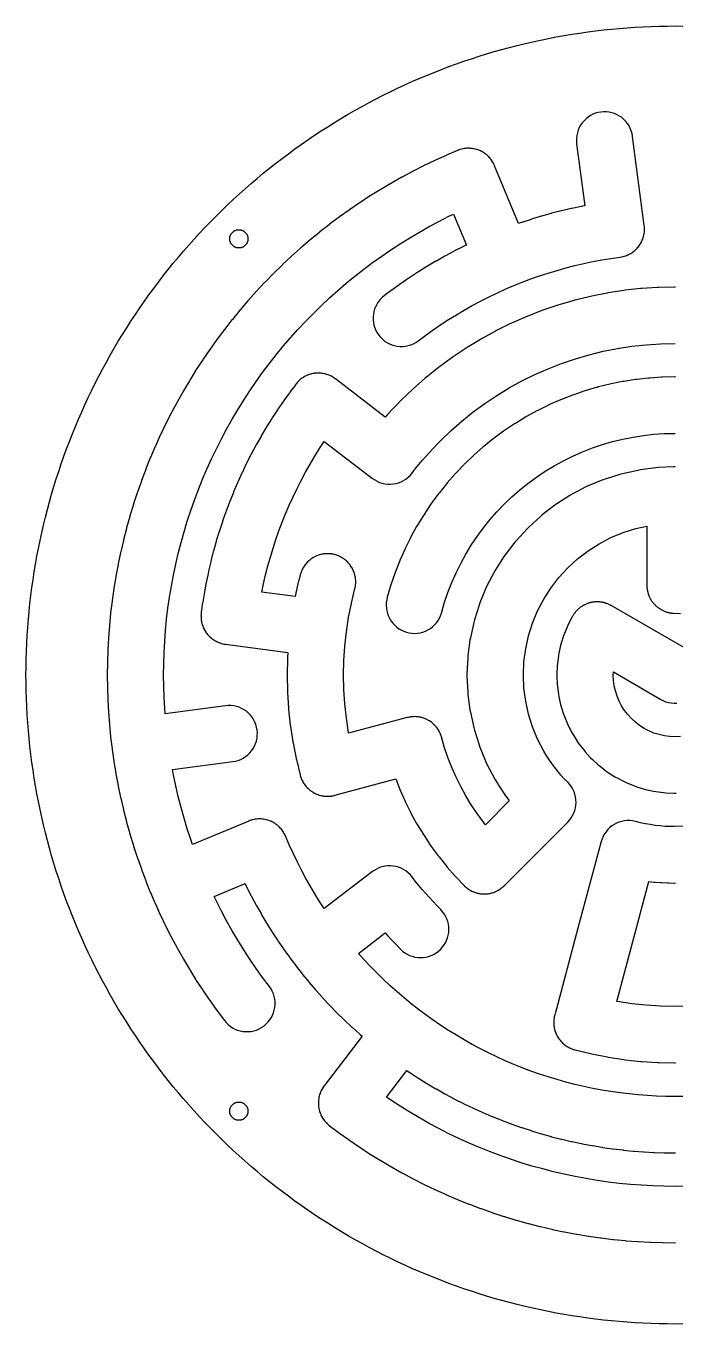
# Model space of a CAD drawing. Header units: millimetres. Extents: x -121 to 121, y -121 to 121.
# Drawn here: x -120.8 to 0, y -120.8 to 120.8 of the extents above; entities that cross this region are included whole.
import ezdxf

# ---------------------------------------------------------------- set-up
doc = ezdxf.new("R2010")
doc.units = ezdxf.units.MM
doc.layers.add('CUT', color=1, linetype='Continuous')

msp = doc.modelspace()

# ---------------------------------------------------------------- linework, layer by layer
at = {"layer": 'CUT'}
for points in [[(1.48, -120.82), (0, -120.83), (-1.48, -120.82), (-2.97, -120.79), (-4.45, -120.75), (-5.93, -120.68), (-7.41, -120.6), (-8.89, -120.5), (-10.37, -120.38), (-11.84, -120.25), (-13.32, -120.09), (-14.79, -119.92), (-16.26, -119.73), (-17.73, -119.52), (-19.19, -119.3), (-20.66, -119.05), (-22.12, -118.79), (-23.57, -118.51), (-25.03, -118.21), (-26.47, -117.89), (-27.92, -117.56), (-29.36, -117.21), (-30.8, -116.84), (-32.23, -116.45), (-33.65, -116.05), (-35.08, -115.63), (-36.49, -115.19), (-37.9, -114.73), (-39.31, -114.26), (-40.71, -113.77), (-42.1, -113.26), (-43.49, -112.73), (-44.87, -112.19), (-46.24, -111.63), (-47.61, -111.06), (-48.97, -110.46), (-50.32, -109.86), (-51.66, -109.23), (-53, -108.59), (-54.33, -107.93), (-55.65, -107.25), (-56.96, -106.56), (-58.26, -105.86), (-59.56, -105.13), (-60.84, -104.39), (-62.12, -103.64), (-63.39, -102.87), (-64.64, -102.08), (-65.89, -101.28), (-67.13, -100.47), (-68.36, -99.64), (-69.58, -98.79), (-70.78, -97.93), (-71.98, -97.05), (-73.16, -96.16), (-74.34, -95.26), (-75.5, -94.34), (-76.65, -93.4), (-77.79, -92.46), (-78.92, -91.49), (-80.04, -90.52), (-81.14, -89.53), (-82.24, -88.53), (-83.32, -87.51), (-84.39, -86.48), (-85.44, -85.44), (-86.48, -84.39), (-87.51, -83.32), (-88.53, -82.24), (-89.53, -81.14), (-90.52, -80.04), (-91.49, -78.92), (-92.46, -77.79), (-93.4, -76.65), (-94.34, -75.5), (-95.26, -74.34), (-96.16, -73.16), (-97.05, -71.98), (-97.93, -70.78), (-98.79, -69.58), (-99.64, -68.36), (-100.47, -67.13), (-101.28, -65.89), (-102.08, -64.64), (-102.87, -63.39), (-103.64, -62.12), (-104.39, -60.84), (-105.13, -59.56), (-105.86, -58.26), (-106.56, -56.96), (-107.25, -55.65), (-107.93, -54.33), (-108.59, -53), (-109.23, -51.66), (-109.86, -50.32), (-110.46, -48.97), (-111.06, -47.61), (-111.63, -46.24), (-112.19, -44.87), (-112.73, -43.49), (-113.26, -42.1), (-113.77, -40.71), (-114.26, -39.31), (-114.73, -37.9), (-115.19, -36.49), (-115.63, -35.08), (-116.05, -33.65), (-116.45, -32.23), (-116.84, -30.8), (-117.21, -29.36), (-117.56, -27.92), (-117.89, -26.47), (-118.21, -25.03), (-118.51, -23.57), (-118.79, -22.12), (-119.05, -20.66), (-119.3, -19.19), (-119.52, -17.73), (-119.73, -16.26), (-119.92, -14.79), (-120.09, -13.32), (-120.25, -11.84), (-120.38, -10.37), (-120.5, -8.89), (-120.6, -7.41), (-120.68, -5.93), (-120.75, -4.45), (-120.79, -2.97), (-120.82, -1.48), (-120.83, 0), (-120.82, 1.48), (-120.79, 2.97), (-120.75, 4.45), (-120.68, 5.93), (-120.6, 7.41), (-120.5, 8.89), (-120.38, 10.37), (-120.25, 11.84), (-120.09, 13.32), (-119.92, 14.79), (-119.73, 16.26), (-119.52, 17.73), (-119.3, 19.19), (-119.05, 20.66), (-118.79, 22.12), (-118.51, 23.57), (-118.21, 25.03), (-117.89, 26.47), (-117.56, 27.92), (-117.21, 29.36), (-116.84, 30.8), (-116.45, 32.23), (-116.05, 33.65), (-115.63, 35.08), (-115.19, 36.49), (-114.73, 37.9), (-114.26, 39.31), (-113.77, 40.71), (-113.26, 42.1), (-112.73, 43.49), (-112.19, 44.87), (-111.63, 46.24), (-111.06, 47.61), (-110.46, 48.97), (-109.86, 50.32), (-109.23, 51.66), (-108.59, 53), (-107.93, 54.33), (-107.25, 55.65), (-106.56, 56.96), (-105.86, 58.26), (-105.13, 59.56), (-104.39, 60.84), (-103.64, 62.12), (-102.87, 63.39), (-102.08, 64.64), (-101.28, 65.89), (-100.47, 67.13), (-99.64, 68.36), (-98.79, 69.58), (-97.93, 70.78), (-97.05, 71.98), (-96.16, 73.16), (-95.26, 74.34), (-94.34, 75.5), (-93.4, 76.65), (-92.46, 77.79), (-91.49, 78.92), (-90.52, 80.04), (-89.53, 81.14), (-88.53, 82.24), (-87.51, 83.32), (-86.48, 84.39), (-85.44, 85.44), (-84.39, 86.48), (-83.32, 87.51), (-82.24, 88.53), (-81.14, 89.53), (-80.04, 90.52), (-78.92, 91.49), (-77.79, 92.46), (-76.65, 93.4), (-75.5, 94.34), (-74.34, 95.26), (-73.16, 96.16), (-71.98, 97.05), (-70.78, 97.93), (-69.58, 98.79), (-68.36, 99.64), (-67.13, 100.47), (-65.89, 101.28), (-64.64, 102.08), (-63.39, 102.87), (-62.12, 103.64), (-60.84, 104.39), (-59.56, 105.13), (-58.26, 105.86), (-56.96, 106.56), (-55.65, 107.25), (-54.33, 107.93), (-53, 108.59), (-51.66, 109.23), (-50.32, 109.86), (-48.97, 110.46), (-47.61, 111.06), (-46.24, 111.63), (-44.87, 112.19), (-43.49, 112.73), (-42.1, 113.26), (-40.71, 113.77), (-39.31, 114.26), (-37.9, 114.73), (-36.49, 115.19), (-35.08, 115.63), (-33.65, 116.05), (-32.23, 116.45), (-30.8, 116.84), (-29.36, 117.21), (-27.92, 117.56), (-26.47, 117.89), (-25.03, 118.21), (-23.57, 118.51), (-22.12, 118.79), (-20.66, 119.05), (-19.19, 119.3), (-17.73, 119.52), (-16.26, 119.73), (-14.79, 119.92), (-13.32, 120.09), (-11.84, 120.25), (-10.37, 120.38), (-8.89, 120.5), (-7.41, 120.6), (-5.93, 120.68), (-4.45, 120.75), (-2.97, 120.79), (-1.48, 120.82), (0, 120.83), (1.48, 120.82)], [(1.71, -78.45), (0, -78.47), (-1.71, -78.45), (-3.42, -78.39), (-5.13, -78.3), (-6.84, -78.17), (-8.54, -78), (-10.24, -77.79), (-11.94, -77.55), (-13.63, -77.27), (-15.31, -76.96), (-16.98, -76.61), (-18.65, -76.22), (-20.31, -75.79), (-21.96, -75.33), (-23.6, -74.83), (-25.22, -74.3), (-26.84, -73.73), (-28.44, -73.13), (-30.03, -72.49), (-31.6, -71.82), (-33.16, -71.11), (-34.7, -70.37), (-36.23, -69.6), (-37.74, -68.79), (-39.23, -67.95), (-40.71, -67.08), (-42.16, -66.18), (-43.59, -65.24), (-45.01, -64.28), (-46.4, -63.28), (-47.77, -62.25), (-49.11, -61.19), (-50.44, -60.11), (-51.74, -58.99), (-53.01, -57.85), (-54.26, -56.68), (-55.48, -55.48), (-56.68, -54.26), (-57.85, -53.01), (-58.91, -51.82), (-53.95, -48.01), (-53.54, -48.47), (-53.48, -48.53), (-52.74, -49.34), (-52.68, -49.4), (-51.93, -50.2), (-51.87, -50.26), (-51.1, -51.04), (-50.72, -51.39), (-50.31, -51.7), (-49.87, -51.97), (-49.41, -52.19), (-48.92, -52.37), (-48.42, -52.5), (-47.91, -52.58), (-47.4, -52.61), (-46.88, -52.59), (-46.37, -52.51), (-45.87, -52.39), (-45.39, -52.22), (-44.92, -52.01), (-44.48, -51.75), (-44.06, -51.44), (-43.67, -51.1), (-43.33, -50.72), (-43.02, -50.31), (-42.75, -49.87), (-42.52, -49.41), (-42.35, -48.92), (-42.22, -48.42), (-42.14, -47.91), (-42.11, -47.4), (-42.13, -46.88), (-42.2, -46.37), (-42.32, -45.87), (-42.49, -45.39), (-42.71, -44.92), (-42.97, -44.48), (-43.27, -44.06), (-43.61, -43.67), (-44.35, -42.92), (-45.05, -42.19), (-45.73, -41.45), (-46.41, -40.7), (-47.07, -39.93), (-47.71, -39.16), (-48.35, -38.37), (-48.99, -37.54), (-49.33, -37.15), (-49.7, -36.8), (-50.1, -36.48), (-50.54, -36.21), (-50.99, -35.98), (-51.47, -35.79), (-51.96, -35.65), (-52.47, -35.56), (-52.98, -35.52), (-53.49, -35.53), (-54, -35.59), (-54.5, -35.7), (-54.99, -35.86), (-55.46, -36.06), (-55.91, -36.31), (-56.33, -36.61), (-65.31, -43.49), (-66.18, -42.16), (-67.08, -40.71), (-67.95, -39.23), (-68.79, -37.74), (-69.6, -36.23), (-70.37, -34.7), (-71.11, -33.16), (-71.82, -31.6), (-72.52, -29.97), (-72.62, -29.77), (-72.71, -29.56), (-72.73, -29.54), (-72.74, -29.51), (-72.86, -29.32), (-72.98, -29.12), (-73, -29.1), (-73.01, -29.07), (-73.15, -28.89), (-73.28, -28.71), (-73.3, -28.68), (-73.32, -28.66), (-73.48, -28.49), (-73.63, -28.32), (-73.65, -28.31), (-73.67, -28.28), (-73.84, -28.13), (-74.01, -27.98), (-74.04, -27.96), (-74.06, -27.94), (-74.24, -27.81), (-74.43, -27.67), (-74.45, -27.66), (-74.47, -27.64), (-74.67, -27.52), (-74.87, -27.41), (-74.89, -27.39), (-74.92, -27.38), (-75.13, -27.28), (-75.33, -27.19), (-75.36, -27.18), (-75.39, -27.16), (-75.6, -27.09), (-75.82, -27.01), (-75.85, -27.01), (-75.87, -27), (-76.1, -26.94), (-76.32, -26.89), (-76.35, -26.88), (-76.38, -26.88), (-76.6, -26.85), (-76.83, -26.81), (-76.86, -26.81), (-76.89, -26.81), (-77.11, -26.8), (-77.34, -26.79), (-77.37, -26.79), (-77.4, -26.79), (-77.63, -26.8), (-77.86, -26.81), (-77.89, -26.82), (-77.91, -26.82), (-78.14, -26.85), (-78.37, -26.89), (-78.4, -26.89), (-78.42, -26.9), (-78.65, -26.96), (-78.87, -27.01), (-78.89, -27.02), (-78.92, -27.03), (-79.14, -27.11), (-79.35, -27.19), (-89.83, -31.53), (-90.16, -30.6), (-90.8, -28.63), (-91.41, -26.64), (-91.96, -24.64), (-92.48, -22.63), (-92.95, -20.61), (-93.38, -18.57), (-93.56, -17.61), (-82.31, -16.13), (-81.81, -16.04), (-81.31, -15.9), (-80.83, -15.71), (-80.37, -15.47), (-79.94, -15.19), (-79.54, -14.87), (-79.17, -14.52), (-78.83, -14.12), (-78.54, -13.7), (-78.29, -13.25), (-78.09, -12.78), (-77.93, -12.29), (-77.82, -11.78), (-77.76, -11.27), (-77.75, -10.76), (-77.79, -10.24), (-77.89, -9.73), (-78.03, -9.24), (-78.22, -8.76), (-78.45, -8.3), (-78.73, -7.87), (-79.05, -7.47), (-79.41, -7.1), (-79.8, -6.76), (-80.23, -6.47), (-80.68, -6.22), (-81.15, -6.01), (-81.64, -5.86), (-82.14, -5.75), (-82.66, -5.69), (-83.17, -5.68), (-83.68, -5.72), (-94.93, -7.2), (-95, -6.23), (-95.12, -4.15), (-95.19, -2.08), (-95.21, 0), (-95.19, 2.08), (-95.12, 4.15), (-95, 6.23), (-94.85, 8.3), (-94.64, 10.37), (-94.39, 12.43), (-94.1, 14.48), (-93.76, 16.53), (-93.38, 18.57), (-92.95, 20.61), (-92.48, 22.63), (-91.96, 24.64), (-91.41, 26.64), (-90.8, 28.63), (-90.16, 30.6), (-89.47, 32.56), (-88.74, 34.51), (-87.96, 36.43), (-87.15, 38.34), (-86.29, 40.24), (-85.39, 42.11), (-84.45, 43.96), (-83.47, 45.79), (-82.45, 47.6), (-81.39, 49.39), (-80.3, 51.16), (-79.16, 52.9), (-77.99, 54.61), (-76.78, 56.3), (-75.53, 57.96), (-74.25, 59.59), (-72.93, 61.2), (-71.58, 62.78), (-70.2, 64.32), (-68.78, 65.84), (-67.32, 67.32), (-65.84, 68.78), (-64.32, 70.2), (-62.78, 71.58), (-61.2, 72.93), (-59.59, 74.25), (-57.96, 75.53), (-56.3, 76.78), (-54.61, 77.99), (-52.9, 79.16), (-51.16, 80.3), (-49.39, 81.39), (-47.6, 82.45), (-45.79, 83.47), (-43.96, 84.45), (-42.11, 85.39), (-41.23, 85.81), (-38.84, 80.04), (-39.3, 79.82), (-39.4, 79.77), (-41.03, 78.94), (-41.13, 78.89), (-42.74, 78.03), (-42.84, 77.97), (-44.43, 77.07), (-44.53, 77.02), (-46.1, 76.09), (-46.2, 76.03), (-47.75, 75.06), (-47.85, 75), (-49.38, 74), (-49.47, 73.94), (-50.98, 72.91), (-51.08, 72.84), (-52.56, 71.78), (-52.65, 71.71), (-54.11, 70.62), (-54.51, 70.29), (-54.87, 69.92), (-55.2, 69.52), (-55.48, 69.09), (-55.72, 68.63), (-55.92, 68.16), (-56.06, 67.66), (-56.16, 67.16), (-56.21, 66.65), (-56.21, 66.13), (-56.15, 65.62), (-56.05, 65.11), (-55.9, 64.62), (-55.7, 64.15), (-55.45, 63.69), (-55.16, 63.27), (-54.83, 62.87), (-54.47, 62.51), (-54.07, 62.18), (-53.64, 61.9), (-53.18, 61.66), (-52.7, 61.46), (-52.21, 61.32), (-51.7, 61.22), (-51.19, 61.17), (-50.68, 61.17), (-50.16, 61.23), (-49.66, 61.33), (-49.17, 61.48), (-48.69, 61.68), (-48.24, 61.93), (-47.81, 62.22), (-46.4, 63.28), (-45.01, 64.28), (-43.59, 65.24), (-42.16, 66.18), (-40.71, 67.08), (-39.23, 67.95), (-37.74, 68.79), (-36.23, 69.6), (-34.7, 70.37), (-33.16, 71.11), (-31.6, 71.82), (-30.03, 72.49), (-28.44, 73.13), (-26.84, 73.73), (-25.22, 74.3), (-23.6, 74.83), (-21.96, 75.33), (-20.31, 75.79), (-18.65, 76.22), (-16.98, 76.61), (-15.31, 76.96), (-13.63, 77.27), (-11.94, 77.55), (-10.19, 77.8), (-9.96, 77.85), (-9.73, 77.89), (-9.71, 77.89), (-9.68, 77.9), (-9.46, 77.97), (-9.24, 78.03), (-9.21, 78.04), (-9.19, 78.05), (-8.97, 78.13), (-8.76, 78.22), (-8.73, 78.23), (-8.71, 78.24), (-8.51, 78.35), (-8.3, 78.45), (-8.28, 78.47), (-8.25, 78.48), (-8.06, 78.61), (-7.87, 78.73), (-7.85, 78.75), (-7.82, 78.77), (-7.64, 78.91), (-7.47, 79.05), (-7.44, 79.07), (-7.42, 79.09), (-7.26, 79.25), (-7.1, 79.41), (-7.08, 79.43), (-7.06, 79.45), (-6.91, 79.63), (-6.76, 79.8), (-6.75, 79.83), (-6.73, 79.85), (-6.6, 80.04), (-6.47, 80.23), (-6.45, 80.25), (-6.44, 80.28), (-6.33, 80.48), (-6.22, 80.68), (-6.21, 80.7), (-6.19, 80.73), (-6.1, 80.94), (-6.01, 81.15), (-6, 81.18), (-5.99, 81.2), (-5.93, 81.42), (-5.86, 81.64), (-5.85, 81.67), (-5.84, 81.7), (-5.8, 81.92), (-5.75, 82.14), (-5.74, 82.17), (-5.74, 82.2), (-5.71, 82.43), (-5.69, 82.66), (-5.69, 82.68), (-5.68, 82.71), (-5.68, 82.94), (-5.68, 83.17), (-5.68, 83.2), (-5.68, 83.23), (-5.7, 83.46), (-5.72, 83.68), (-7.91, 100.28), (-8, 100.79), (-8.14, 101.29), (-8.33, 101.77), (-8.57, 102.22), (-8.85, 102.66), (-9.17, 103.06), (-9.52, 103.43), (-9.92, 103.76), (-10.34, 104.06), (-10.79, 104.31), (-11.26, 104.51), (-11.75, 104.67), (-12.26, 104.78), (-12.77, 104.84), (-13.28, 104.85), (-13.8, 104.8), (-14.3, 104.71), (-14.8, 104.57), (-15.28, 104.38), (-15.74, 104.15), (-16.17, 103.87), (-16.57, 103.55), (-16.94, 103.19), (-17.28, 102.8), (-17.57, 102.37), (-17.82, 101.92), (-18.03, 101.45), (-18.18, 100.96), (-18.29, 100.45), (-18.35, 99.94), (-18.36, 99.43), (-18.32, 98.91), (-16.8, 87.36), (-17.3, 87.27), (-17.41, 87.24), (-19.2, 86.87), (-19.31, 86.84), (-21.09, 86.43), (-21.2, 86.4), (-22.97, 85.95), (-23.08, 85.92), (-24.84, 85.43), (-24.95, 85.4), (-26.7, 84.87), (-26.81, 84.83), (-28.54, 84.26), (-28.65, 84.23), (-29.13, 84.06), (-33.59, 94.82), (-33.61, 94.85), (-33.62, 94.87), (-33.72, 95.08), (-33.81, 95.29), (-33.83, 95.31), (-33.84, 95.34), (-33.96, 95.53), (-34.08, 95.73), (-34.1, 95.75), (-34.11, 95.78), (-34.25, 95.96), (-34.39, 96.14), (-34.4, 96.16), (-34.42, 96.19), (-34.58, 96.35), (-34.73, 96.52), (-34.75, 96.54), (-34.77, 96.56), (-34.94, 96.72), (-35.11, 96.87), (-35.14, 96.89), (-35.16, 96.91), (-35.34, 97.04), (-35.53, 97.18), (-35.55, 97.19), (-35.58, 97.21), (-35.77, 97.32), (-35.97, 97.44), (-36, 97.45), (-36.02, 97.47), (-36.23, 97.56), (-36.43, 97.66), (-36.46, 97.67), (-36.49, 97.68), (-36.7, 97.76), (-36.92, 97.84), (-36.95, 97.84), (-36.97, 97.85), (-37.2, 97.91), (-37.42, 97.96), (-37.45, 97.97), (-37.48, 97.97), (-37.7, 98), (-37.93, 98.04), (-37.96, 98.04), (-37.99, 98.04), (-38.22, 98.05), (-38.44, 98.06), (-38.47, 98.06), (-38.5, 98.06), (-38.73, 98.05), (-38.96, 98.04), (-38.99, 98.03), (-39.02, 98.03), (-39.24, 97.99), (-39.47, 97.96), (-39.5, 97.95), (-39.52, 97.95), (-39.75, 97.89), (-39.97, 97.84), (-39.99, 97.83), (-40.02, 97.82), (-40.24, 97.74), (-40.45, 97.66), (-40.48, 97.65), (-40.51, 97.64), (-42.52, 96.78), (-42.63, 96.73), (-44.62, 95.83), (-44.73, 95.78), (-46.7, 94.83), (-46.81, 94.78), (-48.76, 93.79), (-48.86, 93.74), (-50.79, 92.71), (-50.89, 92.65), (-52.8, 91.57), (-52.9, 91.52), (-54.79, 90.4), (-54.89, 90.34), (-56.75, 89.18), (-56.85, 89.12), (-58.68, 87.93), (-58.78, 87.86), (-60.59, 86.62), (-60.68, 86.56), (-62.46, 85.28), (-62.55, 85.21), (-64.31, 83.9), (-64.35, 83.86), (-64.4, 83.83), (-66.12, 82.48), (-66.21, 82.4), (-67.9, 81.01), (-67.99, 80.94), (-69.66, 79.51), (-69.74, 79.44), (-71.37, 77.98), (-71.46, 77.9), (-73.06, 76.4), (-73.14, 76.32), (-74.71, 74.79), (-74.79, 74.71), (-76.32, 73.14), (-76.4, 73.06), (-77.9, 71.46), (-77.98, 71.37), (-79.44, 69.74), (-79.51, 69.66), (-80.94, 67.99), (-81.01, 67.9), (-82.4, 66.21), (-82.48, 66.12), (-83.83, 64.4), (-83.86, 64.35), (-83.9, 64.31), (-85.21, 62.55), (-85.28, 62.46), (-86.56, 60.68), (-86.62, 60.59), (-87.86, 58.78), (-87.93, 58.68), (-89.12, 56.85), (-89.18, 56.75), (-90.34, 54.89), (-90.4, 54.79), (-91.52, 52.9), (-91.57, 52.8), (-92.65, 50.89), (-92.71, 50.79), (-93.74, 48.86), (-93.79, 48.76), (-94.78, 46.81), (-94.83, 46.7), (-95.78, 44.73), (-95.83, 44.62), (-96.73, 42.63), (-96.78, 42.52), (-97.64, 40.51), (-97.66, 40.45), (-97.68, 40.4), (-98.5, 38.37), (-98.54, 38.26), (-99.31, 36.21), (-99.35, 36.1), (-100.08, 34.03), (-100.12, 33.92), (-100.8, 31.84), (-100.83, 31.73), (-101.47, 29.64), (-101.5, 29.53), (-102.09, 27.41), (-102.12, 27.3), (-102.67, 25.18), (-102.69, 25.07), (-103.19, 22.94), (-103.22, 22.82), (-103.67, 20.68), (-103.69, 20.57), (-104.09, 18.41), (-104.11, 18.3), (-104.47, 16.14), (-104.49, 16.02), (-104.8, 13.85), (-104.8, 13.8), (-104.81, 13.74), (-105.07, 11.57), (-105.09, 11.45), (-105.3, 9.27), (-105.31, 9.16), (-105.48, 6.97), (-105.49, 6.86), (-105.61, 4.67), (-105.61, 4.55), (-105.68, 2.36), (-105.68, 2.25), (-105.71, 0.06), (-105.71, -0.06), (-105.68, -2.25), (-105.68, -2.36), (-105.61, -4.55), (-105.61, -4.67), (-105.49, -6.86), (-105.48, -6.97), (-105.31, -9.16), (-105.3, -9.27), (-105.09, -11.45), (-105.07, -11.57), (-104.81, -13.74), (-104.81, -13.77), (-104.8, -13.8), (-104.8, -13.83), (-104.8, -13.85), (-104.49, -16.02), (-104.47, -16.14), (-104.11, -18.3), (-104.09, -18.41), (-103.69, -20.57), (-103.67, -20.68), (-103.22, -22.82), (-103.19, -22.94), (-102.69, -25.07), (-102.67, -25.18), (-102.12, -27.3), (-102.09, -27.41), (-101.5, -29.53), (-101.47, -29.64), (-100.83, -31.73), (-100.8, -31.84), (-100.12, -33.92), (-100.08, -34.03), (-99.35, -36.1), (-99.31, -36.21), (-98.54, -38.26), (-98.5, -38.37), (-97.68, -40.4), (-97.67, -40.43), (-97.66, -40.45), (-97.65, -40.48), (-97.64, -40.51), (-96.78, -42.52), (-96.73, -42.63), (-95.83, -44.62), (-95.78, -44.73), (-94.83, -46.7), (-94.78, -46.81), (-93.79, -48.76), (-93.74, -48.86), (-92.71, -50.79), (-92.65, -50.89), (-91.57, -52.8), (-91.52, -52.9), (-90.4, -54.79), (-90.34, -54.89), (-89.18, -56.75), (-89.12, -56.85), (-87.93, -58.68), (-87.86, -58.78), (-86.62, -60.59), (-86.56, -60.68), (-85.28, -62.46), (-85.21, -62.55), (-83.9, -64.31), (-83.57, -64.7), (-83.2, -65.06), (-82.8, -65.39), (-82.37, -65.67), (-81.92, -65.91), (-81.44, -66.11), (-80.95, -66.26), (-80.44, -66.35), (-79.93, -66.4), (-79.41, -66.4), (-78.9, -66.34), (-78.4, -66.24), (-77.9, -66.09), (-77.43, -65.89), (-76.98, -65.64), (-76.55, -65.36), (-76.15, -65.03), (-75.79, -64.66), (-75.47, -64.26), (-75.18, -63.83), (-74.94, -63.37), (-74.75, -62.9), (-74.6, -62.4), (-74.5, -61.9), (-74.45, -61.38), (-74.46, -60.87), (-74.51, -60.36), (-74.61, -59.85), (-74.77, -59.36), (-74.97, -58.89), (-75.21, -58.43), (-75.5, -58.01), (-76.78, -56.3), (-77.99, -54.61), (-79.16, -52.9), (-80.3, -51.16), (-81.39, -49.39), (-82.45, -47.6), (-83.47, -45.79), (-84.45, -43.96), (-85.39, -42.11), (-85.81, -41.23), (-80.04, -38.84), (-79.82, -39.3), (-79.77, -39.4), (-78.94, -41.03), (-78.89, -41.13), (-78.03, -42.74), (-77.97, -42.84), (-77.07, -44.43), (-77.02, -44.53), (-76.09, -46.1), (-76.03, -46.2), (-75.06, -47.75), (-75, -47.85), (-74, -49.38), (-73.94, -49.47), (-72.91, -50.98), (-72.84, -51.08), (-71.78, -52.56), (-71.71, -52.65), (-70.62, -54.11), (-70.6, -54.14), (-70.58, -54.16), (-70.56, -54.18), (-70.55, -54.2), (-69.42, -55.64), (-69.35, -55.73), (-68.19, -57.14), (-68.11, -57.23), (-66.93, -58.62), (-66.85, -58.7), (-65.63, -60.06), (-65.55, -60.15), (-64.31, -61.48), (-64.23, -61.56), (-62.95, -62.87), (-62.87, -62.95), (-61.56, -64.23), (-61.48, -64.31), (-60.15, -65.55), (-60.06, -65.63), (-58.7, -66.85), (-58.62, -66.93), (-58.23, -67.26), (-65.32, -76.5), (-65.34, -76.53), (-65.36, -76.55), (-65.48, -76.74), (-65.61, -76.93), (-65.63, -76.95), (-65.64, -76.98), (-65.75, -77.18), (-65.86, -77.38), (-65.88, -77.4), (-65.89, -77.43), (-65.98, -77.64), (-66.07, -77.85), (-66.08, -77.88), (-66.09, -77.9), (-66.16, -78.12), (-66.23, -78.34), (-66.23, -78.37), (-66.24, -78.4), (-66.29, -78.62), (-66.34, -78.84), (-66.34, -78.87), (-66.34, -78.9), (-66.37, -79.13), (-66.39, -79.36), (-66.39, -79.38), (-66.4, -79.41), (-66.4, -79.64), (-66.4, -79.87), (-66.4, -79.9), (-66.4, -79.93), (-66.38, -80.16), (-66.36, -80.38), (-66.36, -80.41), (-66.35, -80.44), (-66.31, -80.67), (-66.27, -80.89), (-66.26, -80.92), (-66.26, -80.95), (-66.19, -81.17), (-66.13, -81.39), (-66.12, -81.41), (-66.11, -81.44), (-66.02, -81.65), (-65.94, -81.87), (-65.92, -81.89), (-65.91, -81.92), (-65.81, -82.12), (-65.7, -82.32), (-65.69, -82.35), (-65.67, -82.37), (-65.55, -82.56), (-65.42, -82.76), (-65.41, -82.78), (-65.39, -82.8), (-65.25, -82.98), (-65.1, -83.16), (-65.08, -83.18), (-65.06, -83.2), (-64.9, -83.37), (-64.74, -83.53), (-64.72, -83.55), (-64.7, -83.57), (-64.53, -83.72), (-64.35, -83.86), (-64.33, -83.88), (-64.31, -83.9), (-62.55, -85.21), (-62.46, -85.28), (-60.68, -86.56), (-60.59, -86.62), (-58.78, -87.86), (-58.68, -87.93), (-56.85, -89.12), (-56.75, -89.18), (-54.89, -90.34), (-54.79, -90.4), (-52.9, -91.52), (-52.8, -91.57), (-50.89, -92.65), (-50.79, -92.71), (-48.86, -93.74), (-48.76, -93.79), (-46.81, -94.78), (-46.81, -94.78), (-46.7, -94.83), (-44.73, -95.78), (-44.62, -95.83), (-42.63, -96.73), (-42.52, -96.78), (-40.51, -97.64), (-40.45, -97.66), (-40.4, -97.68), (-38.37, -98.5), (-38.26, -98.54), (-36.21, -99.31), (-36.1, -99.35), (-34.03, -100.08), (-33.92, -100.12), (-31.84, -100.8), (-31.73, -100.83), (-29.64, -101.47), (-29.53, -101.5), (-27.41, -102.09), (-27.3, -102.12), (-25.18, -102.67), (-25.07, -102.69), (-22.94, -103.19), (-22.82, -103.22), (-20.68, -103.67), (-20.57, -103.69), (-18.41, -104.09), (-18.3, -104.11), (-16.14, -104.47), (-16.02, -104.49), (-13.85, -104.8), (-13.8, -104.8), (-13.74, -104.81), (-11.57, -105.07), (-11.45, -105.09), (-9.27, -105.3), (-9.16, -105.31), (-6.97, -105.48), (-6.86, -105.49), (-4.67, -105.61), (-4.55, -105.61), (-2.36, -105.68), (-2.25, -105.68), (-0.06, -105.71), (0.06, -105.71)], [(0.11, 72.22), (-0.11, 72.22), (-3.04, 72.16), (-3.26, 72.15), (-6.18, 71.96), (-6.41, 71.94), (-9.31, 71.62), (-9.54, 71.59), (-12.43, 71.14), (-12.65, 71.1), (-15.52, 70.53), (-15.74, 70.48), (-18.58, 69.79), (-18.69, 69.76), (-18.8, 69.73), (-21.61, 68.91), (-21.83, 68.84), (-24.59, 67.91), (-24.81, 67.83), (-27.53, 66.77), (-27.74, 66.68), (-30.42, 65.5), (-30.63, 65.41), (-33.25, 64.11), (-33.45, 64.01), (-36.01, 62.6), (-36.21, 62.49), (-38.71, 60.97), (-38.9, 60.85), (-41.33, 59.23), (-41.52, 59.09), (-43.87, 57.37), (-44.06, 57.23), (-46.34, 55.4), (-46.51, 55.25), (-48.71, 53.32), (-48.88, 53.17), (-50.99, 51.15), (-51.04, 51.09), (-51.1, 51.04), (-51.87, 50.26), (-51.93, 50.2), (-52.68, 49.4), (-52.74, 49.34), (-53.48, 48.53), (-53.54, 48.47), (-53.95, 48.01), (-63.22, 55.13), (-63.24, 55.14), (-63.27, 55.16), (-63.46, 55.29), (-63.64, 55.42), (-63.67, 55.44), (-63.69, 55.45), (-63.89, 55.56), (-64.09, 55.67), (-64.12, 55.68), (-64.15, 55.7), (-64.36, 55.79), (-64.57, 55.88), (-64.59, 55.89), (-64.62, 55.9), (-64.84, 55.96), (-65.06, 56.03), (-65.09, 56.04), (-65.11, 56.05), (-65.34, 56.09), (-65.56, 56.14), (-65.59, 56.15), (-65.62, 56.15), (-65.85, 56.18), (-66.07, 56.2), (-66.1, 56.2), (-66.13, 56.21), (-66.36, 56.21), (-66.59, 56.21), (-66.62, 56.21), (-66.65, 56.21), (-66.87, 56.19), (-67.1, 56.17), (-67.13, 56.16), (-67.16, 56.16), (-67.38, 56.12), (-67.61, 56.08), (-67.64, 56.07), (-67.66, 56.06), (-67.88, 56), (-68.1, 55.93), (-68.13, 55.92), (-68.16, 55.92), (-68.37, 55.83), (-68.58, 55.74), (-68.61, 55.73), (-68.63, 55.72), (-68.84, 55.61), (-69.04, 55.51), (-69.07, 55.49), (-69.09, 55.48), (-69.28, 55.35), (-69.47, 55.23), (-69.5, 55.21), (-69.52, 55.2), (-69.7, 55.05), (-69.88, 54.91), (-69.9, 54.89), (-69.92, 54.87), (-70.08, 54.71), (-70.25, 54.55), (-70.27, 54.53), (-70.29, 54.51), (-70.43, 54.33), (-70.58, 54.16), (-70.6, 54.14), (-70.62, 54.11), (-71.71, 52.65), (-71.78, 52.56), (-72.84, 51.08), (-72.91, 50.98), (-73.94, 49.47), (-74, 49.38), (-75, 47.85), (-75.06, 47.75), (-76.03, 46.2), (-76.09, 46.1), (-77.02, 44.53), (-77.07, 44.43), (-77.97, 42.84), (-78.03, 42.74), (-78.89, 41.13), (-78.94, 41.03), (-79.77, 39.4), (-79.82, 39.3), (-80.61, 37.65), (-80.65, 37.55), (-81.41, 35.88), (-81.45, 35.78), (-82.17, 34.1), (-82.19, 34.04), (-82.22, 33.99), (-82.9, 32.3), (-82.94, 32.19), (-83.58, 30.48), (-83.62, 30.37), (-84.23, 28.65), (-84.26, 28.54), (-84.83, 26.81), (-84.87, 26.7), (-85.4, 24.95), (-85.43, 24.84), (-85.92, 23.08), (-85.95, 22.97), (-86.4, 21.2), (-86.43, 21.09), (-86.84, 19.31), (-86.87, 19.2), (-87.24, 17.41), (-87.27, 17.3), (-87.6, 15.51), (-87.62, 15.39), (-87.92, 13.59), (-87.94, 13.48), (-88.2, 11.67), (-88.2, 11.64), (-88.2, 11.61), (-88.22, 11.38), (-88.24, 11.16), (-88.24, 11.13), (-88.25, 11.1), (-88.24, 10.87), (-88.24, 10.64), (-88.24, 10.61), (-88.24, 10.58), (-88.21, 10.36), (-88.19, 10.13), (-88.18, 10.1), (-88.18, 10.07), (-88.13, 9.85), (-88.09, 9.62), (-88.08, 9.6), (-88.07, 9.57), (-88, 9.35), (-87.93, 9.13), (-87.92, 9.11), (-87.91, 9.08), (-87.82, 8.87), (-87.73, 8.66), (-87.72, 8.63), (-87.71, 8.61), (-87.6, 8.4), (-87.49, 8.2), (-87.47, 8.18), (-87.46, 8.15), (-87.33, 7.97), (-87.2, 7.78), (-87.18, 7.75), (-87.16, 7.73), (-87.02, 7.56), (-86.87, 7.38), (-86.85, 7.36), (-86.83, 7.34), (-86.67, 7.18), (-86.5, 7.02), (-86.48, 7), (-86.46, 6.98), (-86.28, 6.84), (-86.1, 6.69), (-86.08, 6.68), (-86.06, 6.66), (-85.87, 6.54), (-85.67, 6.41), (-85.65, 6.4), (-85.62, 6.38), (-85.42, 6.28), (-85.22, 6.17), (-85.19, 6.16), (-85.17, 6.15), (-84.95, 6.06), (-84.74, 5.97), (-84.71, 5.97), (-84.69, 5.96), (-84.47, 5.89), (-84.25, 5.83), (-84.22, 5.82), (-84.19, 5.81), (-83.97, 5.77), (-83.74, 5.73), (-83.71, 5.73), (-83.68, 5.72), (-72.09, 4.2), (-72.15, 3.26), (-72.16, 3.04), (-72.22, 0.11), (-72.22, -0.11), (-72.16, -3.04), (-72.15, -3.26), (-71.96, -6.18), (-71.94, -6.41), (-71.62, -9.31), (-71.59, -9.54), (-71.14, -12.43), (-71.1, -12.65), (-70.53, -15.52), (-70.48, -15.74), (-69.79, -18.58), (-69.77, -18.64), (-69.76, -18.69), (-69.7, -18.88), (-69.64, -19.08), (-69.62, -19.13), (-69.6, -19.18), (-69.52, -19.37), (-69.45, -19.55), (-69.42, -19.6), (-69.4, -19.66), (-69.3, -19.83), (-69.21, -20.01), (-69.18, -20.06), (-69.15, -20.11), (-69.03, -20.27), (-68.92, -20.44), (-68.89, -20.48), (-68.86, -20.53), (-68.73, -20.68), (-68.6, -20.84), (-68.56, -20.88), (-68.52, -20.92), (-68.38, -21.06), (-68.24, -21.2), (-68.19, -21.24), (-68.15, -21.28), (-68, -21.41), (-67.84, -21.53), (-67.79, -21.57), (-67.75, -21.6), (-67.58, -21.71), (-67.41, -21.82), (-67.36, -21.85), (-67.32, -21.88), (-67.14, -21.97), (-66.96, -22.07), (-66.91, -22.09), (-66.86, -22.12), (-66.67, -22.19), (-66.49, -22.27), (-66.43, -22.28), (-66.38, -22.31), (-66.19, -22.36), (-65.99, -22.42), (-65.94, -22.43), (-65.88, -22.45), (-65.69, -22.48), (-65.49, -22.52), (-65.43, -22.53), (-65.38, -22.54), (-65.18, -22.56), (-64.98, -22.58), (-64.92, -22.58), (-64.86, -22.58), (-64.66, -22.58), (-64.46, -22.58), (-64.4, -22.57), (-64.35, -22.57), (-64.15, -22.55), (-63.95, -22.53), (-63.89, -22.52), (-63.84, -22.51), (-63.64, -22.47), (-63.44, -22.43), (-63.39, -22.42), (-63.33, -22.4), (-51.98, -19.36), (-51.3, -21.12), (-51.21, -21.34), (-50.33, -23.34), (-50.23, -23.55), (-49.26, -25.52), (-49.16, -25.72), (-48.1, -27.64), (-47.99, -27.84), (-46.85, -29.71), (-46.73, -29.91), (-45.51, -31.73), (-45.38, -31.91), (-44.08, -33.68), (-43.94, -33.86), (-42.57, -35.57), (-42.43, -35.75), (-40.98, -37.4), (-40.83, -37.56), (-39.31, -39.15), (-39.27, -39.19), (-39.23, -39.23), (-39.08, -39.36), (-38.94, -39.5), (-38.89, -39.54), (-38.85, -39.58), (-38.69, -39.7), (-38.53, -39.82), (-38.48, -39.85), (-38.43, -39.88), (-38.26, -39.99), (-38.09, -40.09), (-38.04, -40.12), (-37.99, -40.15), (-37.81, -40.23), (-37.63, -40.32), (-37.58, -40.34), (-37.53, -40.37), (-37.34, -40.44), (-37.15, -40.51), (-37.1, -40.52), (-37.04, -40.54), (-36.85, -40.59), (-36.65, -40.64), (-36.6, -40.65), (-36.54, -40.67), (-36.34, -40.7), (-36.15, -40.73), (-36.09, -40.73), (-36.03, -40.74), (-35.83, -40.75), (-35.63, -40.77), (-35.57, -40.76), (-35.52, -40.77), (-35.32, -40.76), (-35.12, -40.75), (-35.06, -40.75), (-35, -40.74), (-34.8, -40.71), (-34.61, -40.69), (-34.55, -40.68), (-34.49, -40.67), (-34.3, -40.62), (-34.1, -40.57), (-34.05, -40.56), (-33.99, -40.54), (-33.8, -40.47), (-33.61, -40.41), (-33.56, -40.39), (-33.51, -40.37), (-33.33, -40.28), (-33.14, -40.2), (-33.09, -40.17), (-33.04, -40.15), (-32.87, -40.04), (-32.7, -39.95), (-32.65, -39.91), (-32.6, -39.88), (-32.44, -39.76), (-32.28, -39.65), (-32.23, -39.61), (-32.19, -39.58), (-32.04, -39.44), (-31.89, -39.31), (-31.85, -39.27), (-31.81, -39.23), (-19.97, -27.39), (-19.62, -27.01), (-19.32, -26.6), (-19.06, -26.17), (-18.84, -25.71), (-18.66, -25.23), (-18.54, -24.73), (-18.46, -24.23), (-18.43, -23.72), (-18.45, -23.21), (-18.52, -22.71), (-18.64, -22.21), (-18.8, -21.73), (-19.02, -21.27), (-19.27, -20.82), (-19.57, -20.41), (-19.91, -20.03), (-20.61, -19.3), (-21.23, -18.62), (-21.83, -17.91), (-22.4, -17.19), (-22.95, -16.45), (-23.48, -15.69), (-23.98, -14.91), (-24.42, -14.18), (-25.59, -11.93), (-26.53, -9.66), (-27.27, -7.31), (-27.8, -4.9), (-28.12, -2.46), (-28.23, 0), (-28.12, 2.46), (-27.8, 4.9), (-27.27, 7.31), (-26.53, 9.66), (-25.59, 11.93), (-24.45, 14.12), (-23.13, 16.19), (-21.63, 18.15), (-19.96, 19.96), (-18.15, 21.63), (-16.19, 23.13), (-14.12, 24.45), (-11.93, 25.59), (-9.66, 26.53), (-7.31, 27.27), (-5.25, 27.73), (-5.25, 16.74), (-5.24, 16.6), (-5.24, 16.46), (-5.23, 16.34), (-5.22, 16.23), (-5.2, 16.09), (-5.19, 15.94), (-5.17, 15.83), (-5.15, 15.72), (-5.11, 15.58), (-5.09, 15.44), (-5.05, 15.33), (-5.02, 15.22), (-4.98, 15.08), (-4.93, 14.95), (-4.89, 14.84), (-4.85, 14.73), (-4.79, 14.6), (-4.73, 14.47), (-4.68, 14.37), (-4.63, 14.27), (-4.56, 14.15), (-4.49, 14.02), (-4.42, 13.92), (-4.37, 13.83), (-4.28, 13.71), (-4.2, 13.59), (-4.13, 13.5), (-4.06, 13.41), (-3.96, 13.31), (-3.87, 13.2), (-3.79, 13.12), (-3.71, 13.03), (-3.61, 12.93), (-3.5, 12.83), (-3.42, 12.76), (-3.33, 12.68), (-3.22, 12.6), (-3.1, 12.51), (-3.01, 12.45), (-2.92, 12.38), (-2.79, 12.3), (-2.67, 12.23), (-2.57, 12.17), (-2.47, 12.11), (-2.35, 12.05), (-2.22, 11.99), (-2.11, 11.94), (-2.01, 11.89), (-1.87, 11.84), (-1.74, 11.79), (-1.63, 11.76), (-1.52, 11.72), (-1.39, 11.68), (-1.25, 11.64), (-1.14, 11.62), (-1.02, 11.59), (-0.88, 11.57), (-0.74, 11.55), (-0.63, 11.54), (-0.51, 11.52), (-0.37, 11.51), (-0.23, 11.5), (1, 11.44)], [(0, 38.74), (-0.11, 38.73), (-0.23, 38.73), (-3.15, 38.6), (-3.6, 38.56), (-6.5, 38.18), (-6.95, 38.1), (-9.8, 37.47), (-10.25, 37.35), (-13.03, 36.47), (-13.46, 36.32), (-16.16, 35.2), (-16.58, 35.01), (-19.17, 33.66), (-19.56, 33.43), (-22.03, 31.86), (-22.4, 31.6), (-24.72, 29.82), (-25.07, 29.52), (-27.23, 27.55), (-27.55, 27.23), (-29.52, 25.07), (-29.82, 24.72), (-31.6, 22.4), (-31.86, 22.03), (-33.43, 19.56), (-33.54, 19.37), (-33.66, 19.17), (-35.01, 16.58), (-35.2, 16.16), (-36.32, 13.46), (-36.47, 13.03), (-37.35, 10.25), (-37.47, 9.8), (-38.1, 6.95), (-38.18, 6.5), (-38.56, 3.6), (-38.6, 3.15), (-38.73, 0.23), (-38.73, -0.23), (-38.6, -3.15), (-38.56, -3.6), (-38.18, -6.5), (-38.1, -6.95), (-37.47, -9.8), (-37.35, -10.25), (-36.47, -13.03), (-36.32, -13.46), (-35.2, -16.16), (-35.01, -16.58), (-33.66, -19.17), (-33.58, -19.3), (-33.5, -19.44), (-32.94, -20.38), (-32.85, -20.53), (-32.26, -21.45), (-32.16, -21.59), (-31.54, -22.49), (-31.44, -22.63), (-30.85, -23.42), (-35.29, -27.87), (-35.68, -27.38), (-36.84, -25.8), (-37.93, -24.17), (-38.95, -22.49), (-39.9, -20.77), (-40.76, -19.01), (-41.55, -17.21), (-42.27, -15.38), (-42.9, -13.53), (-43.48, -11.53), (-43.54, -11.34), (-43.6, -11.15), (-43.63, -11.1), (-43.65, -11.04), (-43.73, -10.86), (-43.81, -10.68), (-43.84, -10.63), (-43.86, -10.58), (-43.96, -10.4), (-44.06, -10.23), (-44.09, -10.18), (-44.12, -10.13), (-44.24, -9.97), (-44.35, -9.8), (-44.39, -9.76), (-44.42, -9.71), (-44.56, -9.56), (-44.69, -9.41), (-44.73, -9.37), (-44.77, -9.33), (-44.91, -9.19), (-45.06, -9.05), (-45.1, -9.02), (-45.14, -8.98), (-45.3, -8.86), (-45.46, -8.73), (-45.51, -8.7), (-45.55, -8.67), (-45.72, -8.56), (-45.89, -8.45), (-45.94, -8.43), (-45.99, -8.4), (-46.17, -8.31), (-46.35, -8.22), (-46.4, -8.2), (-46.46, -8.17), (-46.64, -8.1), (-46.83, -8.03), (-46.89, -8.01), (-46.94, -7.99), (-47.13, -7.94), (-47.33, -7.89), (-47.38, -7.88), (-47.44, -7.86), (-47.64, -7.83), (-47.83, -7.8), (-47.89, -7.79), (-47.95, -7.78), (-48.15, -7.77), (-48.35, -7.75), (-48.4, -7.75), (-48.46, -7.75), (-48.66, -7.76), (-48.86, -7.76), (-48.92, -7.77), (-48.98, -7.77), (-49.17, -7.8), (-49.37, -7.82), (-49.43, -7.83), (-49.49, -7.84), (-49.68, -7.89), (-49.88, -7.93), (-60.76, -10.84), (-60.78, -10.72), (-61.19, -8.06), (-61.49, -5.38), (-61.66, -2.69), (-61.72, 0), (-61.66, 2.69), (-61.49, 5.38), (-61.19, 8.06), (-60.79, 10.68), (-60.78, 10.75), (-60.26, 13.33), (-60.25, 13.4), (-59.59, 16.09), (-59.55, 16.3), (-59.5, 16.52), (-59.5, 16.56), (-59.49, 16.59), (-59.47, 16.81), (-59.45, 17.03), (-59.45, 17.07), (-59.45, 17.1), (-59.45, 17.33), (-59.44, 17.55), (-59.45, 17.58), (-59.45, 17.62), (-59.47, 17.84), (-59.49, 18.06), (-59.5, 18.1), (-59.5, 18.13), (-59.55, 18.35), (-59.59, 18.57), (-59.6, 18.6), (-59.6, 18.64), (-59.67, 18.85), (-59.73, 19.06), (-59.75, 19.1), (-59.76, 19.13), (-59.84, 19.33), (-59.93, 19.54), (-59.94, 19.57), (-59.96, 19.6), (-60.06, 19.8), (-60.17, 20), (-60.19, 20.03), (-60.2, 20.06), (-60.33, 20.24), (-60.45, 20.43), (-60.47, 20.45), (-60.49, 20.48), (-60.63, 20.65), (-60.77, 20.83), (-60.8, 20.85), (-60.82, 20.88), (-60.98, 21.04), (-61.13, 21.19), (-61.16, 21.22), (-61.19, 21.24), (-61.36, 21.38), (-61.53, 21.52), (-61.56, 21.55), (-61.59, 21.57), (-61.77, 21.69), (-61.95, 21.81), (-61.99, 21.83), (-62.02, 21.85), (-62.21, 21.96), (-62.41, 22.06), (-62.44, 22.08), (-62.47, 22.09), (-62.68, 22.18), (-62.88, 22.26), (-62.92, 22.27), (-62.95, 22.29), (-63.16, 22.35), (-63.37, 22.42), (-63.41, 22.42), (-63.44, 22.43), (-63.66, 22.48), (-63.88, 22.52), (-63.91, 22.52), (-63.95, 22.53), (-64.17, 22.55), (-64.39, 22.58), (-64.43, 22.58), (-64.46, 22.58), (-64.68, 22.58), (-64.91, 22.58), (-64.94, 22.58), (-64.98, 22.58), (-65.2, 22.55), (-65.42, 22.53), (-65.45, 22.53), (-65.49, 22.52), (-65.71, 22.48), (-65.92, 22.44), (-65.96, 22.43), (-65.99, 22.42), (-66.21, 22.35), (-66.42, 22.29), (-66.45, 22.28), (-66.49, 22.27), (-66.69, 22.18), (-66.9, 22.1), (-66.93, 22.08), (-66.96, 22.07), (-67.16, 21.96), (-67.35, 21.86), (-67.38, 21.84), (-67.41, 21.82), (-67.6, 21.7), (-67.78, 21.58), (-67.81, 21.55), (-67.84, 21.53), (-68.01, 21.39), (-68.18, 21.25), (-68.21, 21.23), (-68.24, 21.2), (-68.39, 21.05), (-68.55, 20.89), (-68.57, 20.86), (-68.6, 20.84), (-68.74, 20.67), (-68.88, 20.5), (-68.9, 20.47), (-68.92, 20.44), (-69.05, 20.25), (-69.17, 20.07), (-69.19, 20.04), (-69.21, 20.01), (-69.31, 19.81), (-69.42, 19.62), (-69.43, 19.58), (-69.45, 19.55), (-69.53, 19.35), (-69.62, 19.14), (-69.63, 19.11), (-69.64, 19.08), (-69.71, 18.86), (-69.77, 18.65), (-70.05, 17.59), (-70.07, 17.51), (-70.33, 16.44), (-70.35, 16.36), (-70.47, 15.8), (-70.48, 15.74), (-70.53, 15.52), (-70.54, 15.5), (-70.59, 15.29), (-70.6, 15.21), (-70.73, 14.61), (-76.93, 15.42), (-76.61, 16.98), (-76.22, 18.65), (-75.79, 20.31), (-75.33, 21.96), (-74.83, 23.6), (-74.3, 25.22), (-73.73, 26.84), (-73.13, 28.44), (-72.49, 30.03), (-71.82, 31.6), (-71.11, 33.16), (-70.37, 34.7), (-69.6, 36.23), (-68.79, 37.74), (-67.95, 39.23), (-67.08, 40.71), (-66.18, 42.16), (-65.31, 43.49), (-56.33, 36.61), (-55.91, 36.31), (-55.46, 36.06), (-54.99, 35.86), (-54.5, 35.7), (-54, 35.59), (-53.49, 35.53), (-52.98, 35.52), (-52.47, 35.56), (-51.96, 35.65), (-51.47, 35.79), (-50.99, 35.98), (-50.54, 36.21), (-50.1, 36.48), (-49.7, 36.8), (-49.33, 37.15), (-48.99, 37.54), (-48.35, 38.37), (-47.71, 39.16), (-47.07, 39.93), (-46.41, 40.7), (-45.73, 41.45), (-45.05, 42.19), (-44.35, 42.92), (-43.67, 43.62), (-41.7, 45.51), (-39.67, 47.28), (-37.57, 48.97), (-35.4, 50.56), (-33.16, 52.06), (-30.86, 53.45), (-28.5, 54.75), (-26.08, 55.94), (-23.62, 57.02), (-21.11, 58), (-18.56, 58.86), (-15.97, 59.62), (-13.36, 60.26), (-10.72, 60.78), (-8.06, 61.19), (-5.38, 61.49), (-2.69, 61.66), (0, 61.72)], [(0.11, 55.48), (-0.11, 55.48), (-2.31, 55.43), (-2.53, 55.42), (-4.72, 55.28), (-4.95, 55.26), (-7.13, 55.02), (-7.35, 54.99), (-9.52, 54.66), (-9.75, 54.62), (-11.9, 54.19), (-12.12, 54.14), (-14.25, 53.62), (-14.36, 53.58), (-14.47, 53.56), (-16.57, 52.94), (-16.79, 52.88), (-18.87, 52.17), (-19.08, 52.09), (-21.12, 51.3), (-21.34, 51.21), (-23.34, 50.33), (-23.55, 50.23), (-25.52, 49.26), (-25.72, 49.16), (-27.64, 48.1), (-27.84, 47.99), (-29.71, 46.85), (-29.91, 46.73), (-31.73, 45.51), (-31.91, 45.38), (-33.68, 44.08), (-33.86, 43.94), (-35.57, 42.57), (-35.75, 42.43), (-37.4, 40.98), (-37.56, 40.83), (-39.15, 39.31), (-39.23, 39.23), (-39.31, 39.15), (-40.83, 37.56), (-40.98, 37.4), (-42.43, 35.75), (-42.57, 35.57), (-43.94, 33.86), (-44.08, 33.68), (-45.38, 31.91), (-45.51, 31.73), (-46.73, 29.91), (-46.85, 29.71), (-47.99, 27.84), (-48.1, 27.64), (-49.16, 25.72), (-49.26, 25.52), (-50.23, 23.55), (-50.33, 23.34), (-51.21, 21.34), (-51.3, 21.12), (-52.09, 19.08), (-52.17, 18.87), (-52.88, 16.79), (-52.94, 16.57), (-53.56, 14.47), (-53.68, 13.97), (-53.75, 13.46), (-53.77, 12.94), (-53.74, 12.43), (-53.66, 11.92), (-53.52, 11.42), (-53.35, 10.94), (-53.12, 10.48), (-52.85, 10.04), (-52.54, 9.63), (-52.19, 9.25), (-51.8, 8.91), (-51.39, 8.6), (-50.94, 8.34), (-50.47, 8.13), (-49.99, 7.96), (-49.49, 7.84), (-48.98, 7.77), (-48.46, 7.75), (-47.95, 7.78), (-47.44, 7.86), (-46.94, 7.99), (-46.46, 8.17), (-45.99, 8.4), (-45.55, 8.67), (-45.14, 8.98), (-44.77, 9.33), (-44.42, 9.71), (-44.12, 10.13), (-43.86, 10.58), (-43.65, 11.04), (-43.48, 11.53), (-42.9, 13.53), (-42.27, 15.38), (-41.55, 17.21), (-40.76, 19.01), (-39.9, 20.77), (-38.95, 22.49), (-37.93, 24.17), (-36.84, 25.8), (-35.68, 27.38), (-34.46, 28.91), (-33.16, 30.39), (-31.8, 31.8), (-30.39, 33.16), (-28.91, 34.46), (-27.38, 35.68), (-25.8, 36.84), (-24.17, 37.93), (-22.49, 38.95), (-20.77, 39.9), (-19.01, 40.76), (-17.21, 41.55), (-15.38, 42.27), (-13.53, 42.9), (-11.64, 43.45), (-9.74, 43.91), (-7.81, 44.29), (-5.87, 44.59), (-3.92, 44.81), (-1.96, 44.94), (0, 44.98)], [(2.62, 4.55), (-11.87, 12.92), (-11.98, 12.97), (-12.08, 13.03), (-12.21, 13.09), (-12.33, 13.15), (-12.44, 13.2), (-12.54, 13.24), (-12.68, 13.29), (-12.81, 13.34), (-12.92, 13.37), (-13.03, 13.41), (-13.17, 13.45), (-13.31, 13.48), (-13.42, 13.5), (-13.53, 13.53), (-13.67, 13.55), (-13.81, 13.58), (-13.93, 13.59), (-14.04, 13.6), (-14.19, 13.61), (-14.33, 13.62), (-14.44, 13.62), (-14.56, 13.62), (-14.7, 13.61), (-14.84, 13.61), (-14.96, 13.6), (-15.07, 13.59), (-15.21, 13.57), (-15.36, 13.55), (-15.47, 13.53), (-15.58, 13.51), (-15.72, 13.47), (-15.86, 13.44), (-15.97, 13.41), (-16.08, 13.38), (-16.21, 13.33), (-16.35, 13.29), (-16.45, 13.24), (-16.56, 13.2), (-16.69, 13.14), (-16.82, 13.08), (-16.92, 13.02), (-17.03, 12.97), (-17.15, 12.9), (-17.27, 12.83), (-17.37, 12.76), (-17.46, 12.7), (-17.58, 12.62), (-17.7, 12.54), (-17.78, 12.46), (-17.87, 12.39), (-17.98, 12.3), (-18.09, 12.2), (-18.17, 12.12), (-18.25, 12.04), (-18.35, 11.94), (-18.45, 11.83), (-18.52, 11.74), (-18.59, 11.66), (-18.68, 11.54), (-18.77, 11.43), (-18.83, 11.33), (-18.9, 11.24), (-18.97, 11.12), (-19.05, 11), (-19.1, 10.89), (-19.16, 10.8), (-19.83, 9.5), (-20.02, 9.09), (-20.58, 7.74), (-20.74, 7.31), (-21.18, 5.91), (-21.3, 5.47), (-21.61, 4.04), (-21.69, 3.59), (-21.88, 2.14), (-21.92, 1.69), (-21.99, 0.23), (-21.99, -0.23), (-21.92, -1.69), (-21.88, -2.14), (-21.69, -3.59), (-21.61, -4.04), (-21.3, -5.47), (-21.18, -5.91), (-20.74, -7.31), (-20.58, -7.74), (-20.02, -9.09), (-19.83, -9.5), (-19.16, -10.8), (-19.04, -10.99), (-18.93, -11.19), (-18.14, -12.42), (-17.88, -12.8), (-16.99, -13.96), (-16.7, -14.31), (-15.71, -15.39), (-15.39, -15.71), (-14.31, -16.7), (-13.96, -16.99), (-12.8, -17.88), (-12.42, -18.14), (-11.19, -18.93), (-10.8, -19.16), (-9.5, -19.83), (-9.09, -20.02), (-7.74, -20.58), (-7.31, -20.74), (-5.91, -21.18), (-5.47, -21.3), (-4.04, -21.61), (-3.59, -21.69), (-2.14, -21.88), (-1.69, -21.92), (-0.23, -21.99), (0, -21.99), (0.23, -21.99)], [(1, -11.44), (0, -11.49), (-1, -11.44), (-1.99, -11.31), (-2.97, -11.1), (-3.93, -10.8), (-4.86, -10.41), (-5.74, -9.95), (-6.59, -9.41), (-7.38, -8.8), (-8.12, -8.12), (-8.8, -7.38), (-9.41, -6.59), (-9.95, -5.74), (-10.41, -4.86), (-10.8, -3.93), (-11.1, -2.97), (-11.31, -1.99), (-11.44, -1), (-11.49, 0), (-11.46, 0.56), (-2.62, -4.55), (-2.17, -4.78), (-1.69, -4.97), (-1.19, -5.11), (-0.69, -5.21), (-0.17, -5.25), (0.34, -5.24)], [(2.46, -28.12), (-0.07, -28.23), (-0.92, -28.22), (-1.85, -28.18), (-2.77, -28.1), (-3.69, -27.99), (-4.6, -27.86), (-5.51, -27.69), (-6.41, -27.5), (-7.39, -27.25), (-7.89, -27.15), (-8.4, -27.1), (-8.91, -27.1), (-9.42, -27.15), (-9.92, -27.25), (-10.41, -27.39), (-10.88, -27.58), (-11.33, -27.82), (-11.76, -28.1), (-12.15, -28.42), (-12.52, -28.78), (-12.85, -29.17), (-13.13, -29.59), (-13.38, -30.03), (-13.58, -30.5), (-13.74, -30.99), (-18.07, -47.16), (-22.4, -63.33), (-22.42, -63.39), (-22.43, -63.44), (-22.47, -63.64), (-22.51, -63.84), (-22.52, -63.89), (-22.53, -63.95), (-22.55, -64.15), (-22.57, -64.35), (-22.57, -64.4), (-22.58, -64.46), (-22.58, -64.66), (-22.58, -64.86), (-22.58, -64.92), (-22.58, -64.98), (-22.56, -65.18), (-22.54, -65.38), (-22.53, -65.43), (-22.52, -65.49), (-22.48, -65.69), (-22.45, -65.88), (-22.43, -65.94), (-22.42, -65.99), (-22.36, -66.19), (-22.31, -66.38), (-22.28, -66.43), (-22.27, -66.49), (-22.19, -66.67), (-22.12, -66.86), (-22.09, -66.91), (-22.07, -66.96), (-21.97, -67.14), (-21.88, -67.32), (-21.85, -67.36), (-21.82, -67.41), (-21.71, -67.58), (-21.6, -67.75), (-21.57, -67.79), (-21.53, -67.84), (-21.41, -68), (-21.28, -68.15), (-21.24, -68.19), (-21.2, -68.24), (-21.06, -68.38), (-20.92, -68.52), (-20.88, -68.56), (-20.84, -68.6), (-20.68, -68.73), (-20.53, -68.86), (-20.48, -68.89), (-20.44, -68.92), (-20.27, -69.03), (-20.11, -69.15), (-20.06, -69.18), (-20.01, -69.21), (-19.83, -69.3), (-19.66, -69.4), (-19.6, -69.42), (-19.55, -69.45), (-19.37, -69.52), (-19.18, -69.6), (-19.13, -69.62), (-19.08, -69.64), (-18.88, -69.7), (-18.69, -69.76), (-18.64, -69.77), (-18.58, -69.79), (-15.74, -70.48), (-15.52, -70.53), (-12.65, -71.1), (-12.43, -71.14), (-9.54, -71.59), (-9.31, -71.62), (-6.41, -71.94), (-6.18, -71.96), (-3.26, -72.15), (-3.04, -72.16), (-0.11, -72.22), (0.11, -72.22)], [(2.69, -61.66), (0, -61.72), (-2.69, -61.66), (-5.38, -61.49), (-8.06, -61.19), (-10.72, -60.78), (-10.84, -60.76), (-7.93, -49.88), (-4.86, -38.43), (-3.88, -38.54), (-3.71, -38.56), (-2.62, -38.65), (-2.45, -38.66), (-1.35, -38.71), (-1.18, -38.72), (-0.09, -38.74), (0.07, -38.73)], [(2.08, -95.19), (0, -95.21), (-2.08, -95.19), (-4.15, -95.12), (-6.23, -95), (-8.3, -94.85), (-10.37, -94.64), (-12.43, -94.39), (-14.48, -94.1), (-16.53, -93.76), (-18.57, -93.38), (-20.61, -92.95), (-22.63, -92.48), (-24.64, -91.96), (-26.64, -91.41), (-28.63, -90.8), (-30.6, -90.16), (-32.56, -89.47), (-34.51, -88.74), (-36.43, -87.96), (-38.34, -87.15), (-40.24, -86.29), (-42.11, -85.39), (-43.96, -84.45), (-45.79, -83.47), (-47.6, -82.45), (-49.39, -81.39), (-51.16, -80.3), (-52.9, -79.16), (-53.7, -78.61), (-49.9, -73.65), (-49.47, -73.94), (-49.38, -74), (-47.85, -75), (-47.75, -75.06), (-46.2, -76.03), (-46.1, -76.09), (-44.53, -77.02), (-44.43, -77.07), (-42.84, -77.97), (-42.74, -78.03), (-41.13, -78.89), (-41.03, -78.94), (-39.4, -79.77), (-39.3, -79.82), (-37.65, -80.61), (-37.55, -80.65), (-35.88, -81.41), (-35.78, -81.45), (-34.1, -82.17), (-34.04, -82.19), (-33.99, -82.22), (-32.3, -82.9), (-32.19, -82.94), (-30.48, -83.58), (-30.37, -83.62), (-28.65, -84.23), (-28.54, -84.26), (-26.81, -84.83), (-26.7, -84.87), (-24.95, -85.4), (-24.84, -85.43), (-23.08, -85.92), (-22.97, -85.95), (-21.2, -86.4), (-21.09, -86.43), (-19.31, -86.84), (-19.2, -86.87), (-17.41, -87.24), (-17.3, -87.27), (-15.51, -87.6), (-15.39, -87.62), (-13.59, -87.92), (-13.48, -87.94), (-11.67, -88.2), (-11.61, -88.2), (-11.56, -88.21), (-9.74, -88.43), (-9.63, -88.44), (-7.81, -88.62), (-7.7, -88.63), (-5.88, -88.77), (-5.76, -88.78), (-3.94, -88.88), (-3.82, -88.88), (-2, -88.94), (-1.88, -88.95), (-0.06, -88.97), (0.06, -88.97)]]:
    msp.add_lwpolyline(points, dxfattribs=at)
for points in [[(-79.5, 81.2), (-79.5, 81.11), (-79.51, 81.03), (-79.52, 80.95), (-79.53, 80.87), (-79.55, 80.78), (-79.57, 80.7), (-79.6, 80.62), (-79.63, 80.55), (-79.66, 80.47), (-79.7, 80.4), (-79.74, 80.32), (-79.78, 80.25), (-79.83, 80.18), (-79.88, 80.12), (-79.94, 80.06), (-80, 80), (-80.06, 79.94), (-80.12, 79.88), (-80.18, 79.83), (-80.25, 79.78), (-80.32, 79.74), (-80.4, 79.7), (-80.47, 79.66), (-80.55, 79.63), (-80.62, 79.6), (-80.7, 79.57), (-80.78, 79.55), (-80.87, 79.53), (-80.95, 79.52), (-81.03, 79.51), (-81.11, 79.5), (-81.2, 79.5), (-81.28, 79.5), (-81.36, 79.51), (-81.45, 79.52), (-81.53, 79.53), (-81.61, 79.55), (-81.69, 79.57), (-81.77, 79.6), (-81.85, 79.63), (-81.92, 79.66), (-82, 79.7), (-82.07, 79.74), (-82.14, 79.78), (-82.21, 79.83), (-82.28, 79.88), (-82.34, 79.94), (-82.4, 80), (-82.46, 80.06), (-82.51, 80.12), (-82.56, 80.18), (-82.61, 80.25), (-82.66, 80.32), (-82.7, 80.4), (-82.73, 80.47), (-82.77, 80.55), (-82.8, 80.62), (-82.82, 80.7), (-82.85, 80.78), (-82.86, 80.87), (-82.88, 80.95), (-82.89, 81.03), (-82.9, 81.11), (-82.9, 81.2), (-82.9, 81.28), (-82.89, 81.36), (-82.88, 81.45), (-82.86, 81.53), (-82.85, 81.61), (-82.82, 81.69), (-82.8, 81.77), (-82.77, 81.85), (-82.73, 81.92), (-82.7, 82), (-82.66, 82.07), (-82.61, 82.14), (-82.56, 82.21), (-82.51, 82.28), (-82.46, 82.34), (-82.4, 82.4), (-82.34, 82.46), (-82.28, 82.51), (-82.21, 82.56), (-82.14, 82.61), (-82.07, 82.66), (-82, 82.7), (-81.92, 82.73), (-81.85, 82.77), (-81.77, 82.8), (-81.69, 82.82), (-81.61, 82.85), (-81.53, 82.86), (-81.45, 82.88), (-81.36, 82.89), (-81.28, 82.9), (-81.2, 82.9), (-81.11, 82.9), (-81.03, 82.89), (-80.95, 82.88), (-80.87, 82.86), (-80.78, 82.85), (-80.7, 82.82), (-80.62, 82.8), (-80.55, 82.77), (-80.47, 82.73), (-80.4, 82.7), (-80.32, 82.66), (-80.25, 82.61), (-80.18, 82.56), (-80.12, 82.51), (-80.06, 82.46), (-80, 82.4), (-79.94, 82.34), (-79.88, 82.28), (-79.83, 82.21), (-79.78, 82.14), (-79.74, 82.07), (-79.7, 82), (-79.66, 81.92), (-79.63, 81.85), (-79.6, 81.77), (-79.57, 81.69), (-79.55, 81.61), (-79.53, 81.53), (-79.52, 81.45), (-79.51, 81.36), (-79.5, 81.28), (-79.5, 81.2)], [(-79.5, -81.2), (-79.5, -81.28), (-79.51, -81.36), (-79.52, -81.45), (-79.53, -81.53), (-79.55, -81.61), (-79.57, -81.69), (-79.6, -81.77), (-79.63, -81.85), (-79.66, -81.92), (-79.7, -82), (-79.74, -82.07), (-79.78, -82.14), (-79.83, -82.21), (-79.88, -82.28), (-79.94, -82.34), (-80, -82.4), (-80.06, -82.46), (-80.12, -82.51), (-80.18, -82.56), (-80.25, -82.61), (-80.32, -82.66), (-80.4, -82.7), (-80.47, -82.73), (-80.55, -82.77), (-80.62, -82.8), (-80.7, -82.82), (-80.78, -82.85), (-80.87, -82.86), (-80.95, -82.88), (-81.03, -82.89), (-81.11, -82.9), (-81.2, -82.9), (-81.28, -82.9), (-81.36, -82.89), (-81.45, -82.88), (-81.53, -82.86), (-81.61, -82.85), (-81.69, -82.82), (-81.77, -82.8), (-81.85, -82.77), (-81.92, -82.73), (-82, -82.7), (-82.07, -82.66), (-82.14, -82.61), (-82.21, -82.56), (-82.28, -82.51), (-82.34, -82.46), (-82.4, -82.4), (-82.46, -82.34), (-82.51, -82.28), (-82.56, -82.21), (-82.61, -82.14), (-82.66, -82.07), (-82.7, -82), (-82.73, -81.92), (-82.77, -81.85), (-82.8, -81.77), (-82.82, -81.69), (-82.85, -81.61), (-82.86, -81.53), (-82.88, -81.45), (-82.89, -81.36), (-82.9, -81.28), (-82.9, -81.2), (-82.9, -81.11), (-82.89, -81.03), (-82.88, -80.95), (-82.86, -80.87), (-82.85, -80.78), (-82.82, -80.7), (-82.8, -80.62), (-82.77, -80.55), (-82.73, -80.47), (-82.7, -80.4), (-82.66, -80.32), (-82.61, -80.25), (-82.56, -80.18), (-82.51, -80.12), (-82.46, -80.06), (-82.4, -80), (-82.34, -79.94), (-82.28, -79.88), (-82.21, -79.83), (-82.14, -79.78), (-82.07, -79.74), (-82, -79.7), (-81.92, -79.66), (-81.85, -79.63), (-81.77, -79.6), (-81.69, -79.57), (-81.61, -79.55), (-81.53, -79.53), (-81.45, -79.52), (-81.36, -79.51), (-81.28, -79.5), (-81.2, -79.5), (-81.11, -79.5), (-81.03, -79.51), (-80.95, -79.52), (-80.87, -79.53), (-80.78, -79.55), (-80.7, -79.57), (-80.62, -79.6), (-80.55, -79.63), (-80.47, -79.66), (-80.4, -79.7), (-80.32, -79.74), (-80.25, -79.78), (-80.18, -79.83), (-80.12, -79.88), (-80.06, -79.94), (-80, -80), (-79.94, -80.06), (-79.88, -80.12), (-79.83, -80.18), (-79.78, -80.25), (-79.74, -80.32), (-79.7, -80.4), (-79.66, -80.47), (-79.63, -80.55), (-79.6, -80.62), (-79.57, -80.7), (-79.55, -80.78), (-79.53, -80.87), (-79.52, -80.95), (-79.51, -81.03), (-79.5, -81.11), (-79.5, -81.2)]]:
    msp.add_lwpolyline(points, close=True, dxfattribs=at)

doc.saveas('drawing.dxf')
